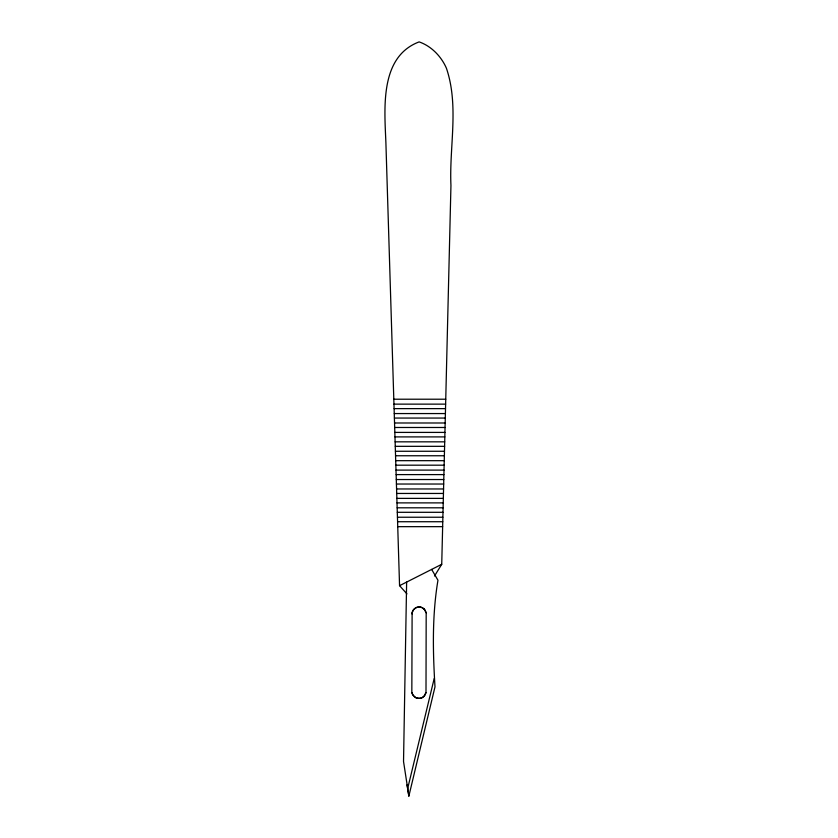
<?xml version="1.0" encoding="UTF-8"?>
<svg xmlns="http://www.w3.org/2000/svg" width="838" height="838" viewBox="0 0 838 838"><rect width="100%" height="100%" fill="white"/><g stroke="black" fill="none" stroke-linecap="round" stroke-linejoin="round"><path stroke-width="1.26" d="M425.997 692.576L426.186 612.819L424.908 609.855L422.436 607.791A7.312 7.312 0 0 0 415.878 607.791L413.406 609.855L412.118 612.819L411.835 691.455A6.735 6.735 0 0 0 412.631 694.639L415.679 697.604A7.312 7.312 0 0 0 422.237 697.604L424.709 695.54L425.997 692.576L423.997 696.347A7.186 7.186 0 0 1 420.11 698.284L417.806 698.284M406.629 582.085L403.528 761.491L408.86 796.1L434.995 686.846C432.837 651.388 432.052 615.417 437.96 580.242L431.654 569.411M434.503 576.01L441.731 564.309L450.949 185.481C449.158 146.723 459.193 106.038 446.445 68.297C441.417 56.565 431.277 46.017 419.115 41.9C379.446 56.858 384.548 108.374 385.899 142.837L399.558 585.668L406.943 593.88M407.677 788.506L434.199 678.508M399.558 585.668L441.731 564.309M393.85 399.213L445.743 399.213M393.996 404.136L445.627 404.136M394.143 408.63L445.512 408.63M394.289 413.563L445.397 413.563M394.426 418.057L445.282 418.057M394.583 422.991L445.167 422.991M394.719 427.485L445.051 427.485M394.866 432.408L444.936 432.408M395.002 436.902L444.831 436.902M395.159 441.836L444.706 441.836M395.295 446.329L444.601 446.329M395.442 451.263L444.475 451.263M395.578 455.757L444.37 455.757M395.735 460.68L444.245 460.68M395.871 465.184L444.14 465.184M396.018 470.108L444.014 470.108M396.154 474.601L443.91 474.601M396.311 479.535L443.794 479.535M396.447 484.029L443.679 484.029M396.594 488.963L443.564 488.963M396.73 493.456L443.449 493.456M396.887 498.38L443.333 498.38M397.023 502.884L443.218 502.884M397.17 507.807L443.103 507.807M397.306 512.301L442.988 512.301M397.463 517.235L442.873 517.235M397.6 521.728L442.757 521.728M397.746 526.662L442.642 526.662M420.309 607.11L418.005 607.11A7.186 7.186 0 0 0 414.119 609.037L412.82 610.755A6.735 6.735 0 0 0 412.024 613.94M424.196 609.048L426.186 612.819M413.207 695.54L411.919 692.576M407.017 784.86L408.86 796.1M417.89 698.284A7.186 7.186 0 0 1 414.003 696.357M420.226 607.11A7.186 7.186 0 0 1 424.112 609.037"/></g></svg>
